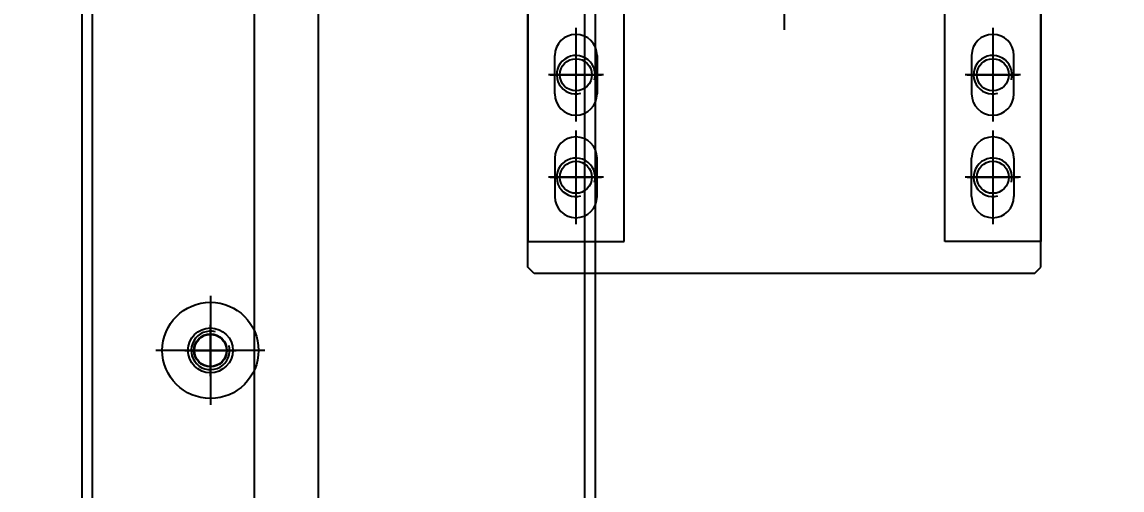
# Model space of a CAD drawing. Header units: inches. Extents: x 0 to 77285, y -118 to 40065.
# Drawn here: x 15660.8 to 15832.3, y 25528.8 to 25601.8 of the extents above; entities that cross this region are included whole.
import ezdxf

# ---------------------------------------------------------------- set-up
doc = ezdxf.new("R2010")
doc.units = ezdxf.units.IN
doc.header["$LTSCALE"] = 5
doc.header["$MEASUREMENT"] = 0
doc.layers.add('A', color=8, linetype='Continuous')
doc.styles.add('SCI', font='')
doc.styles.get('SCI').set_extended_font_data('Gulim')
doc.dimstyles.new('SCH', dxfattribs={"dimtxt": 2.5, "dimasz": 2, "dimexe": 1.25, "dimexo": 0.625, "dimtad": 1, "dimdec": 8, "dimtxsty": 'SCI', "dimcen": 2.5, "dimclrd": 4, "dimclre": 4, "dimclrt": 7, "dimadec": 8, "dimazin": 2, "dimtfac": 1, "dimtdec": 8, "dimtmove": 0, "dimatfit": 3, "dimfxl": 1, "dimarcsym": 0})

# ---------------------------------------------------------------- blocks, each defined once
blk = doc.blocks.new('A$Cc399747e')
at = {"ltscale": 5}
for p, q in [((1613.29, 1419), (1613.29, 33)), ((1533.29, 71), (1533.29, 1381)), ((1611.69, 1381), (1611.69, 71)), ((1613.29, 1381), (1613.29, 71)), ((1586.49, 71), (1586.49, 1111)), ((1534.89, 1101), (1534.89, 71)), ((1576.49, 71), (1576.49, 1096)), ((1593.29, 717.5), (1593.29, 734.5)), ((1593.29, 730), (1593.29, 722)), ((1584.79, 726), (1601.79, 726)), ((1597.29, 726), (1589.29, 726))]:
    blk.add_line(p, q, dxfattribs=at)
for p, q in [((1464.8, 714), (1463.8, 713)), ((1464.8, 714), (1542.8, 714)), ((1542.8, 714), (1543.8, 713)), ((1463.8, 713), (1463.8, 661)), ((1543.8, 713), (1543.8, 661)), ((1463.8, 649), (1463.8, 709)), ((1463.8, 709), (1478.8, 709)), ((1478.8, 709), (1478.8, 649)), ((1543.8, 709), (1528.8, 709)), ((1528.8, 709), (1528.8, 649)), ((1543.8, 649), (1543.8, 709)), ((1471.3, 691.7), (1471.3, 706.3)), ((1536.3, 691.7), (1536.3, 706.3)), ((1468, 696), (1468, 702)), ((1471.3, 695), (1471.3, 703)), ((1474.6, 702), (1474.6, 696)), ((1533, 702), (1533, 696)), ((1536.3, 695), (1536.3, 703)), ((1539.6, 696), (1539.6, 702)), ((1467, 699), (1475.6, 699)), ((1475.3, 699), (1467.3, 699)), ((1532, 699), (1540.6, 699)), ((1540.3, 699), (1532.3, 699)), ((1471.3, 675.7), (1471.3, 690.3)), ((1536.3, 675.7), (1536.3, 690.3)), ((1471.3, 679), (1471.3, 687)), ((1536.3, 679), (1536.3, 687)), ((1468, 686), (1468, 680)), ((1474.6, 680), (1474.6, 686)), ((1533, 680), (1533, 686)), ((1539.6, 686), (1539.6, 680)), ((1467, 683), (1475.6, 683)), ((1475.3, 683), (1467.3, 683)), ((1532, 683), (1540.6, 683)), ((1540.3, 683), (1532.3, 683)), ((1478.8, 676), (1478.8, 652)), ((1503.8, 676), (1503.8, 652)), ((1528.8, 676), (1528.8, 652))]:
    blk.add_line(p, q)
for radius in [7.5, 3.5, 2.58, 2.5]:
    blk.add_circle((1593.29, 726), radius, dxfattribs=at)
for centre in [(1471.3, 699), (1536.3, 699), (1471.3, 683), (1536.3, 683)]:
    blk.add_circle(centre, 2.5)
blk.add_arc((1593.29, 726), 3, 255, 195, dxfattribs=at)
for centre, radius, start, end in [((1471.3, 702), 3.3, 0, 180), ((1536.3, 702), 3.3, 0, 180), ((1471.3, 699), 3, 165, 105), ((1536.3, 699), 3, 165, 105), ((1471.3, 696), 3.3, 180, 0), ((1536.3, 696), 3.3, 180, 0), ((1471.3, 686), 3.3, 0, 180), ((1536.3, 686), 3.3, 0, 180), ((1471.3, 683), 3, 165, 105), ((1536.3, 683), 3, 165, 105), ((1471.3, 680), 3.3, 180, 0), ((1536.3, 680), 3.3, 180, 0)]:
    blk.add_arc(centre, radius, start, end)
blk = doc.blocks.new('*D366')
at = {"color": 4, "lineweight": -2, "transparency": 16777216}
for p, q in [((12554.65, 23925.55), (12554.65, 28076.14)), ((17979.65, 23925.05), (17979.65, 28076.14)), ((12714.65, 27976.14), (17819.65, 27976.14))]:
    blk.add_line(p, q, dxfattribs=at)
at = {"color": 4, "transparency": 16777216}
for points in [[(12714.65, 28002.81), (12714.65, 27949.48), (12554.65, 27976.14)], [(17819.65, 28002.81), (17819.65, 27949.48), (17979.65, 27976.14)]]:
    blk.add_solid(points, dxfattribs=at)
at = {"layer": 'Defpoints', "color": 0, "transparency": 16777216}
for p in [(17979.65, 27976.14), (12554.65, 23875.55), (17979.65, 23875.05)]:
    blk.add_point(p, dxfattribs=at)
at = {"color": 7, "transparency": 16777216, "insert": (15267.15, 28128.81), "char_height": 200, "attachment_point": 5, "style": 'SCI'}
blk.add_mtext('5425', dxfattribs=at)
blk = doc.blocks.new('*D367')
at = {"color": 4, "lineweight": -2, "transparency": 16777216}
for p, q in [((12554.65, 23925.55), (12554.65, 29140.68)), ((21064.65, 23433.05), (21064.65, 29140.68)), ((12714.65, 29040.68), (20904.65, 29040.68))]:
    blk.add_line(p, q, dxfattribs=at)
at = {"color": 4, "transparency": 16777216}
for points in [[(12714.65, 29067.34), (12714.65, 29014.01), (12554.65, 29040.68)], [(20904.65, 29067.34), (20904.65, 29014.01), (21064.65, 29040.68)]]:
    blk.add_solid(points, dxfattribs=at)
at = {"layer": 'Defpoints', "color": 0, "transparency": 16777216}
for p in [(21064.65, 29040.68), (12554.65, 23875.55), (21064.65, 23383.05)]:
    blk.add_point(p, dxfattribs=at)
at = {"color": 7, "transparency": 16777216, "insert": (16809.65, 29193.47), "char_height": 200, "attachment_point": 5, "style": 'SCI'}
blk.add_mtext('8510', dxfattribs=at)
blk = doc.blocks.new('*D374')
at = {"color": 4, "lineweight": -2, "transparency": 16777216}
for p, q in [((12554.65, 23925.55), (12554.65, 30215.88)), ((37924.65, 23433.05), (37924.65, 30215.88)), ((12714.65, 30115.88), (37764.65, 30115.88))]:
    blk.add_line(p, q, dxfattribs=at)
at = {"color": 4, "transparency": 16777216}
for points in [[(12714.65, 30142.54), (12714.65, 30089.21), (12554.65, 30115.88)], [(37764.65, 30142.54), (37764.65, 30089.21), (37924.65, 30115.88)]]:
    blk.add_solid(points, dxfattribs=at)
at = {"layer": 'Defpoints', "color": 0, "transparency": 16777216}
for p in [(37924.65, 30115.88), (12554.65, 23875.55), (37924.65, 23383.05)]:
    blk.add_point(p, dxfattribs=at)
at = {"color": 7, "transparency": 16777216, "insert": (25239.65, 30268.54), "char_height": 200, "attachment_point": 5, "style": 'SCI'}
blk.add_mtext('25370', dxfattribs=at)

msp = doc.modelspace()

# ---------------------------------------------------------------- block references
at = {"layer": 'A', "rotation": 180}
msp.add_blockref('A$Cc399747e', (17283.44187244, 26276.55060516), dxfattribs=at)

# ---------------------------------------------------------------- dimensions: what is measured, and where the dimension line sits
for base, p2, picture, middle in [((37924.649780898, 30115.8761734788), (37924.649780898, 23383.0504762948), '*D374', (25239.649780898, 30268.5392893244)), ((21064.649780898, 29040.6754827387), (21064.649780898, 23383.0504762948), '*D367', (16809.649780898, 29193.4717543765)), ((17979.649780898, 27976.1433020648), (17979.649780898, 23875.0504762948), '*D366', (15267.149780898, 28128.8064179103))]:
    dim = msp.add_linear_dim(base=base, p1=(12554.649780898, 23875.5504762968), p2=p2, dimstyle='SCH', override={"dimscale": 80})
    dim.commit()
    dim.dimension.update_dxf_attribs({"geometry": picture, "text_midpoint": middle})

doc.saveas('drawing.dxf')
